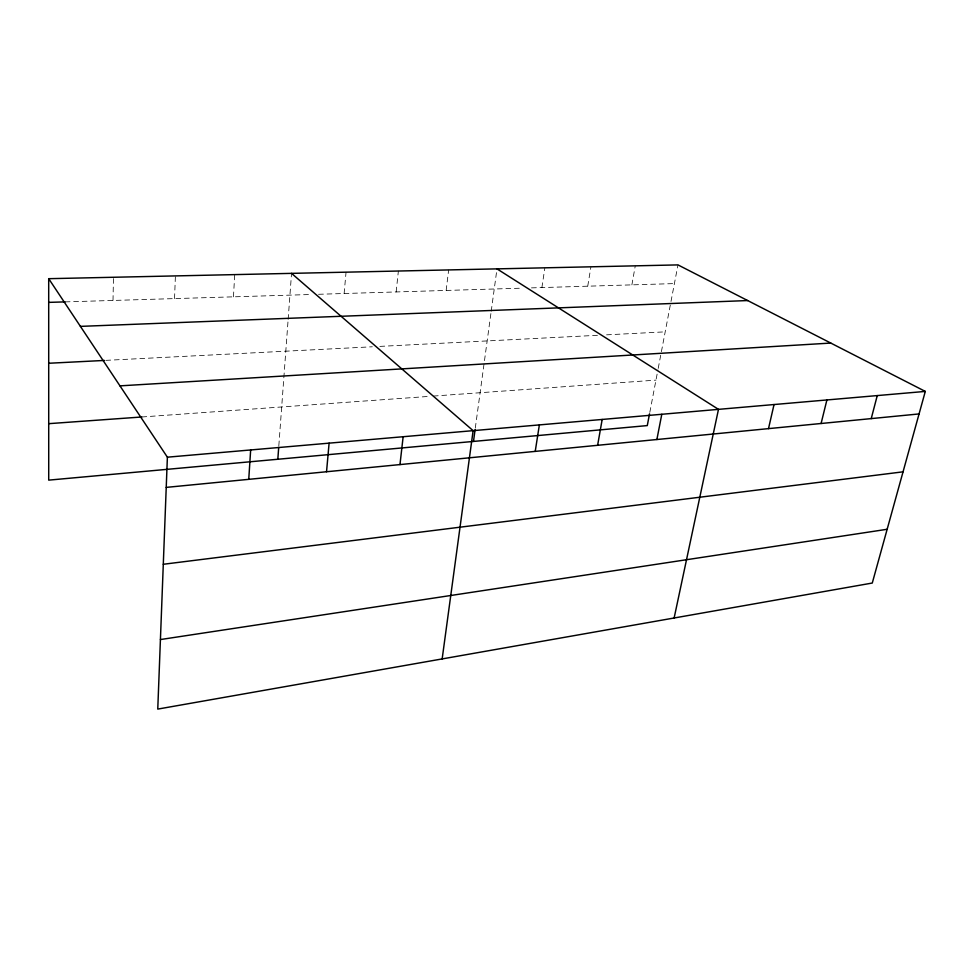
<?xml version="1.0" encoding="UTF-8"?>
<svg xmlns="http://www.w3.org/2000/svg" width="974" height="974" viewBox="0 0 974 974"><rect width="100%" height="100%" fill="white"/><g stroke="black" fill="none" stroke-linecap="round" stroke-linejoin="round"><path stroke-width="0.73" stroke-dasharray="4.87 3.65" d="M113.008 300.455L113.471 277.261M174.541 298.604L175.405 275.91M233.456 296.839L234.722 274.607M278.82 445.812L288.036 320.884M288.146 319.375L291.543 273.365M344.126 293.515L346.05 272.172M396.15 291.944L398.378 271.028M446.153 290.447L448.649 269.92M475.288 428.146L491.006 312.739M491.213 311.254L496.983 268.873M541.897 287.573L544.868 267.813M587.736 286.186L590.926 266.815M631.883 284.871L635.267 265.841M649.804 412.392L657.925 369.877M658.205 368.416L677.977 264.904M141.851 416.982L430.374 396.296M433.32 396.077L655.977 380.116M105.825 360.356L372.336 346.781M379.872 346.391L597.561 335.299M606.583 334.837L665.193 331.854M65.148 301.891L311.01 294.501M318.535 294.282L522.539 288.146M531.475 287.878L674.41 283.592"/><path stroke-width="1.46" d="M48.7 278.686L167.382 457.183L157.764 709.096L872.278 583.036L925.3 391.414L677.977 264.904L48.7 278.686L48.724 480.133L647.284 425.589L649.524 413.853M248.747 479.33L250.659 449.964M277.821 459.265L278.71 447.309M326.534 471.745L329.102 443.146M399.973 464.586L403.139 436.729M442.159 658.923L473.121 430.654L291.543 273.365M473.486 441.429L475.093 429.619M535.225 451.388L539.365 424.908M597.622 445.301L602.176 419.453M656.878 439.517L661.796 414.279M674.13 618.003L718.483 409.36L496.983 268.873M768.498 428.633L774.038 404.539M821.094 423.495L826.902 399.949M871.231 418.613L877.257 395.578M160.418 639.553L887.144 529.284M163.291 564.275L903.044 471.83M166.225 487.39L919.066 413.938M167.382 457.183L925.3 391.414M48.712 423.666L141.851 416.982M119.96 385.862L830.785 343.067M48.712 363.265L104.328 360.441M80.404 326.375L747.655 300.552M48.7 302.378L65.148 301.891"/></g></svg>
